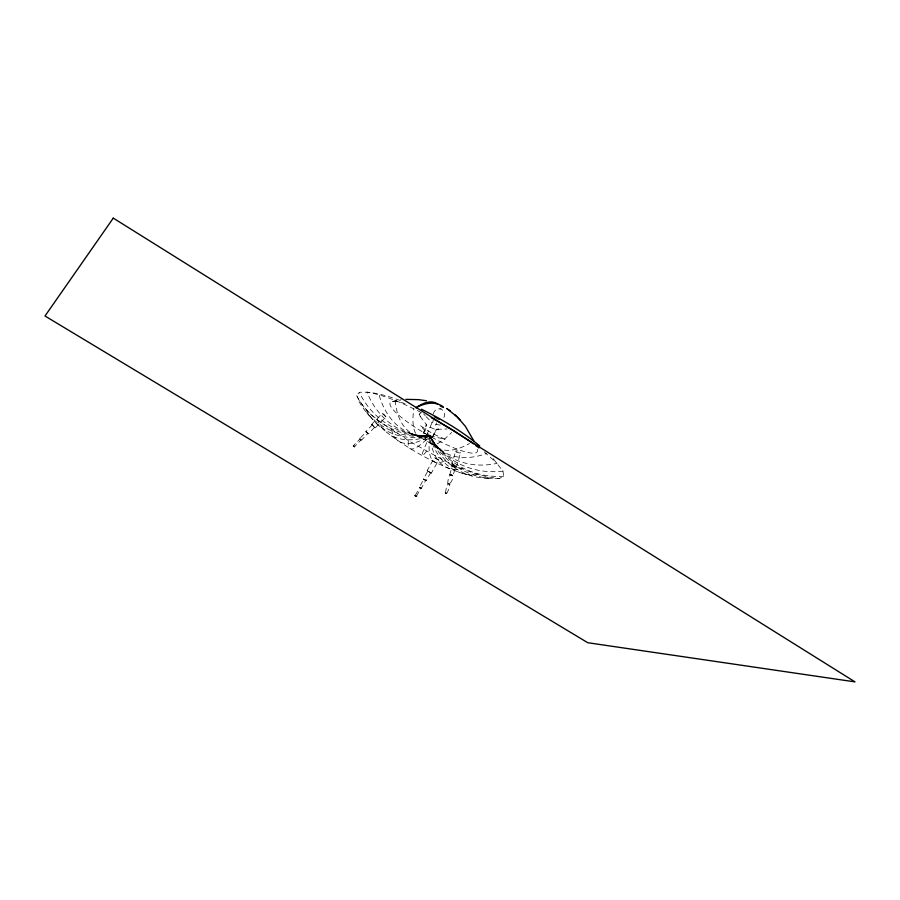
<?xml version="1.0" encoding="UTF-8"?>
<svg xmlns="http://www.w3.org/2000/svg" width="900" height="900" viewBox="0 0 900 900"><rect width="100%" height="100%" fill="white"/><g stroke="black" fill="none" stroke-linecap="round" stroke-linejoin="round"><path stroke-width="0.67" stroke-dasharray="4.5 3.38" d="M366.131 432L367.796 433.586L366.131 432L359.674 438.637L360.641 439.841L361.395 440.269L367.853 433.485M431.786 423.27L433.238 421.088M433.226 413.944C436.196 403.661 449.955 410.985 442.631 419.108M449.764 474.75L452.385 465.817L453.915 465.829L455.625 466.774L453.015 475.718L449.764 474.75L453.049 475.594M447.705 483.784C448.402 467.944 457.841 475.751 449.021 484.436C446.287 483.817 449.257 483.007 450.011 484.402M445.59 492.604C446.726 479.779 452.959 481.624 447.007 493.02M456.435 467.044L460.665 452.576M451.463 465.671L455.692 451.204M455.625 466.774L452.34 465.941M420.21 416.396L426.251 424.406L423.562 433.012L432.45 437.715L435.87 430.481L438.435 428.895L435.645 430.436M438.683 460.058L434.452 457.627L427.129 470.678L428.895 471.904L431.359 473.108L438.683 460.058L434.452 457.627M431.359 473.108L427.129 470.678M432.236 437.535L434.374 432.405M436.579 422.91L435.611 425.228M365.827 431.595L368.213 433.946L374.647 427.275L373.748 425.947L372.262 424.924L365.827 431.595L368.213 433.946M372.229 425.002L374.647 427.275M425.936 428.344L423.652 432.63M423.574 433.012L424.856 430.706M430.661 472.68L426.229 480.589L424.856 479.97L423.405 479.025L427.838 471.116L430.661 472.68L427.838 471.116M423.81 479.261L425.779 480.319L421.346 488.284L420.525 487.924L419.355 487.159L423.799 479.228L426.229 480.589M415.384 495.202L419.76 487.384L421.346 488.284M416.599 495.889L420.975 488.07L419.4 487.159M493.099 458.595L502.954 471.082L503.685 476.224L499.41 478.519C466.223 475.436 436.95 456.401 408.375 440.662C390.251 427.466 366.457 416.869 356.681 395.595L359.303 392.321C373.736 391.174 387.911 396.18 401.355 400.86M449.539 484.29L448.223 483.952M371.632 424.406L382.309 413.348L384.188 414.574L385.931 416.846L375.255 427.916L371.632 424.406L375.345 427.838M353.093 445.691C356.906 447.593 351.124 444.724 354.544 447.03M354.836 446.738L353.464 445.59L359.989 438.952L361.395 440.269M353.385 445.399L354.611 446.591L361.046 439.942L359.989 438.952M385.931 416.846L382.219 413.438M452.599 475.537L450.293 474.93M435.746 430.031L437.096 428.996M419.231 413.887L420.311 416.531M353.599 445.624L354.645 446.58M423.405 479.025L424.777 479.644M436.995 429.379L447.176 428.929M359.674 438.637L361.001 439.819M432.45 437.715L423.349 432.675M392.445 401.377L401.321 399.757M421.11 412.808L419.175 414.191M435.814 424.463L441.664 425.272M439.853 408.746L441.18 408.679M422.843 435.769L423.461 435.78M484.312 477.956L492.401 478.53M425.79 480.353L424.721 479.858M420.975 488.07L419.816 487.44M421.301 412.56C403.999 403.819 386.077 395.572 366.896 391.984A76.5 67.196 -85.4 0 0 429.986 435.803A74.948 64.62 -83.1 0 0 490.59 477.9M410.58 433.575L413.527 434.306M462.341 473.366L471.915 475.954M408.341 432.394L417.308 435.701M457.436 471.623C432.765 462.645 409.624 449.572 388.642 433.834M413.483 434.295L425.723 440.224L442.463 451.125M430.211 427.196L435.6 429.716M484.312 451.946L497.115 463.365A76.703 63.292 -41.1 0 1 429.986 435.803A74.79 60.3 -42.8 0 1 366.086 409.567M376.582 423.608L385.043 430.909M438.57 448.054L441.18 450.371M423.641 413.899L425.261 415.676M366.637 412.627L372.532 419.366M426.071 416.621L431.966 422.494M436.882 445.961L437.884 447.176M426.544 424.17L426.645 425.801M426.465 424.564L426.555 426.206M377.201 419.209A74.486 47.633 -49.8 0 0 429.986 435.803A77.051 50.895 -49.1 0 0 486.428 453.544M391.601 429.795A74.272 32.029 -54.4 0 0 429.986 435.803L445.331 439.358L432.506 433.609L420.221 425.588L429.986 435.803A74.351 38.992 -68.6 0 0 462.353 468.641M444.848 460.688A74.183 22.14 -64.7 0 1 429.986 435.803A77.422 24.075 -64.9 0 1 413.809 408.701M477.945 474.514A74.61 53.471 -74 0 1 429.986 435.803A76.894 56.689 -75 0 1 379.091 394.718M426.488 451.17A74.115 3.949 -61.3 0 1 429.986 435.803A77.513 4.309 -61.4 0 1 433.238 420.21M408.375 440.662A74.138 14.479 -58.1 0 0 429.986 435.803A77.479 15.795 -57.9 0 0 451.665 432.461M502.954 471.082A76.286 71.078 -24.7 0 1 429.986 435.803A75.15 69.165 -28.8 0 1 359.055 401.501M503.685 476.224A75.802 73.879 19.5 0 1 429.986 435.803A75.555 73.53 10.1 0 1 356.681 395.595M499.41 478.519A75.33 71.64 75.9 0 1 429.986 435.803A76.061 72.877 69.9 0 1 359.303 392.321M395.1 400.421A77.209 41.985 -69.1 0 0 429.986 435.803A77.321 34.672 -54.1 0 0 469.485 443.52M477.157 449.314A49.95 9.652 29.4 0 1 416.902 428.445A49.95 9.652 29.4 0 1 406.159 403.954M353.329 445.86L354.364 446.873L353.396 445.882M452.126 466.402A2.587 0.754 16.3 0 0 456.334 467.224A2.587 0.754 16.3 0 0 453.386 465.446A2.587 0.754 16.3 0 0 452.126 466.402M456.356 451.957A2.576 0.765 16.3 0 0 460.553 452.756A2.576 0.765 16.3 0 0 457.627 450.968A2.576 0.765 16.3 0 0 456.356 451.957"/><path stroke-width="1.35" d="M418.376 406.192L415.98 407.767L418.759 406.361A81.742 38.947 -65.8 0 1 442.98 406.62M445.534 492.817L446.164 493.481M445.725 492.919L446.119 493.402M405.844 399.364L418.387 399.634L426.431 400.736M416.554 496.361L415.012 495.495M416.284 496.215L415.226 495.608M440.269 405.979L443.509 407.464M421.436 409.219C442.091 419.355 461.97 431.246 479.711 445.961M431.314 417.701L453.577 430.493L473.692 443.914M447.817 409.196L446.738 408.465L457.155 416.902M448.425 409.624L450.428 410.996M475.808 445.522L479.002 447.93M457.56 417.308L465.3 426.24L473.85 440.899M455.141 414.889L460.069 419.816M434.329 416.666A50.051 9.675 29.4 0 1 439.031 419.276M418.376 406.204A80.584 29.261 -64.3 0 1 437.884 404.269M113.276 218.115L45 316.012L587.768 642.724L855 681.885L113.276 218.115"/></g></svg>
